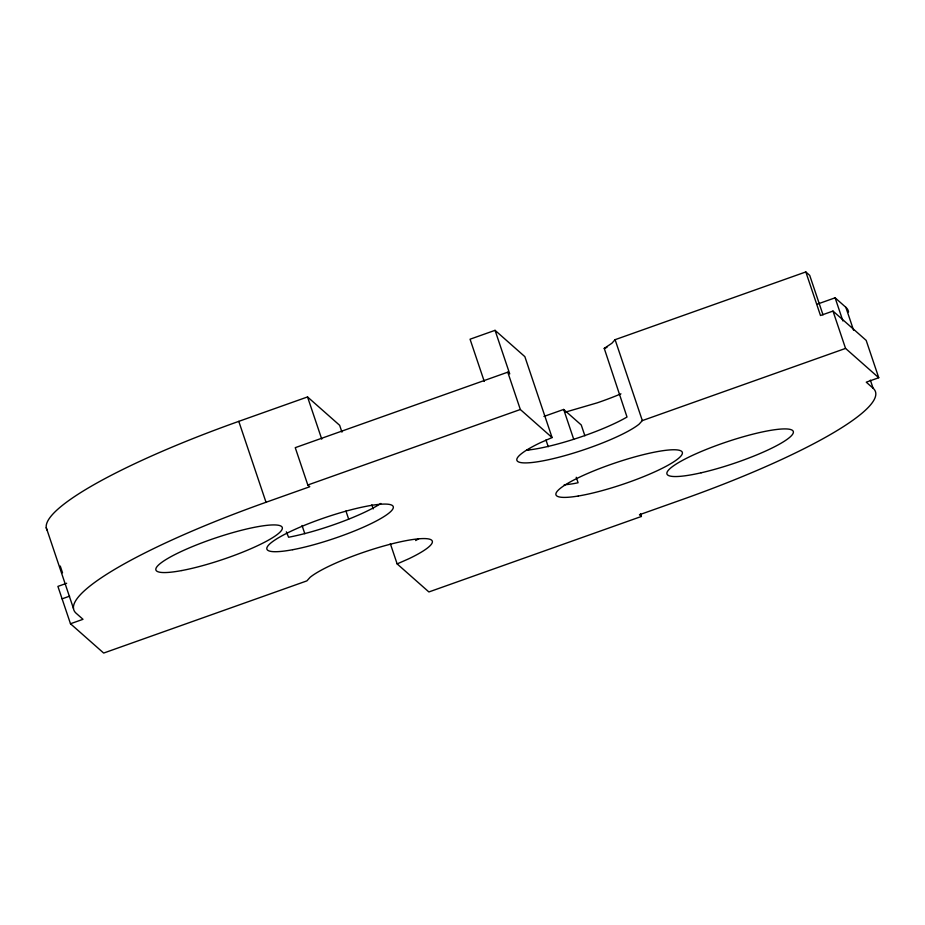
<?xml version="1.0" encoding="UTF-8"?>
<svg xmlns="http://www.w3.org/2000/svg" width="925" height="925" viewBox="0 0 925 925"><rect width="100%" height="100%" fill="white"/><g stroke="black" fill="none" stroke-linecap="round" stroke-linejoin="round"><path stroke-width="1.39" d="M823.019 314.87L809.722 275.396L805.825 271.938L615.102 339.683L611.876 343.256L604.245 348.378L627.011 417.025A66.646 11.343 -18.6 0 1 526.66 450.174M390.338 543.692L397.149 563.915L428.888 591.954L641.407 516.462L639.452 514.739L683.217 499.199A239.91 40.839 -18.6 0 0 873.084 388.211L866.251 382.175L878.75 377.735L845.554 348.413L642.332 420.597L639.106 424.159A66.646 11.343 -18.6 0 1 542.802 460.881A66.646 11.343 -18.6 0 1 540.385 442.705L552.075 437.56L524.857 356.645L495.06 330.329L470.062 339.209L484.261 381.412M415.649 540.547L416.042 540.339A66.646 11.343 -18.6 0 0 418.678 538.743M397.149 563.915L408.838 558.758A66.646 11.343 -18.6 0 0 406.422 540.593A66.646 11.343 -18.6 0 0 310.118 577.304L306.892 580.877L103.669 653.062L70.485 623.751L57.905 586.392L66.658 583.282M47.094 530.141A239.91 40.839 -18.6 0 1 238.789 421.361L307.539 396.941L339.637 425.292L341.949 432.137M495.06 330.329L509.721 373.897L507.767 372.174L295.248 447.665L307.817 485.001L309.771 486.735L266.018 502.275A239.91 40.839 -18.6 0 0 76.139 613.252L82.996 619.311L70.485 623.751M604.245 348.378L606.962 347.418M307.817 485.001L520.336 409.509L552.075 437.56M817.503 304.071L835.113 297.815L845.855 307.308A239.91 40.839 -18.6 0 1 848.514 312.037M878.75 377.735L866.182 340.388L832.986 311.066L820.487 315.506L805.825 271.938M543.935 416.447L563.672 409.44L581.247 424.968L584.889 435.791M62.102 598.833L69.595 596.174M527.169 450.221L529.875 449.261M564.978 412.249L597.203 402.849A66.646 11.343 -18.6 0 0 620.929 393.842M845.855 307.308L853.567 330.225M870.356 380.117L873.084 388.211M835.113 297.815L842.906 320.963M832.986 311.066L845.554 348.413M615.102 339.683L642.332 420.597M640.516 513.791L641.407 516.462M563.672 409.44L573.697 439.202M576.24 477.265L578.09 482.746L574.124 483.555A66.646 11.343 -18.6 0 1 564.204 484.792M545.958 439.965L548.236 446.729M507.767 372.174L520.336 409.509M371.85 504.842L373.214 508.9M307.539 396.941L321.75 439.144M345.938 511.016L348.667 519.133M302.047 525.493L304.811 533.713M286.334 531.829L288.588 537.24A66.646 11.343 -18.6 0 0 380.834 503.466M238.789 421.361L266.018 502.275M60.264 566.054L62.53 572.806M46.25 527.608L73.48 608.523M181.809 570.54A66.646 11.343 -18.6 0 0 281.998 529.528A66.646 11.343 -18.6 0 0 193.487 546.155A66.646 11.343 -18.6 0 0 181.809 570.54M701.138 472.791A66.646 11.343 -18.6 0 0 793.315 431.57A66.646 11.343 -18.6 0 0 695.924 453.817A66.646 11.343 -18.6 0 0 701.138 472.791M292.774 549.693A66.646 11.343 -18.6 0 0 392.975 508.681A66.646 11.343 -18.6 0 0 304.464 525.308A66.646 11.343 -18.6 0 0 292.774 549.693M578.31 496.008A66.646 11.343 -18.6 0 0 681.413 455.412A66.646 11.343 -18.6 0 0 597.735 469.31A66.646 11.343 -18.6 0 0 578.31 496.008"/></g></svg>
